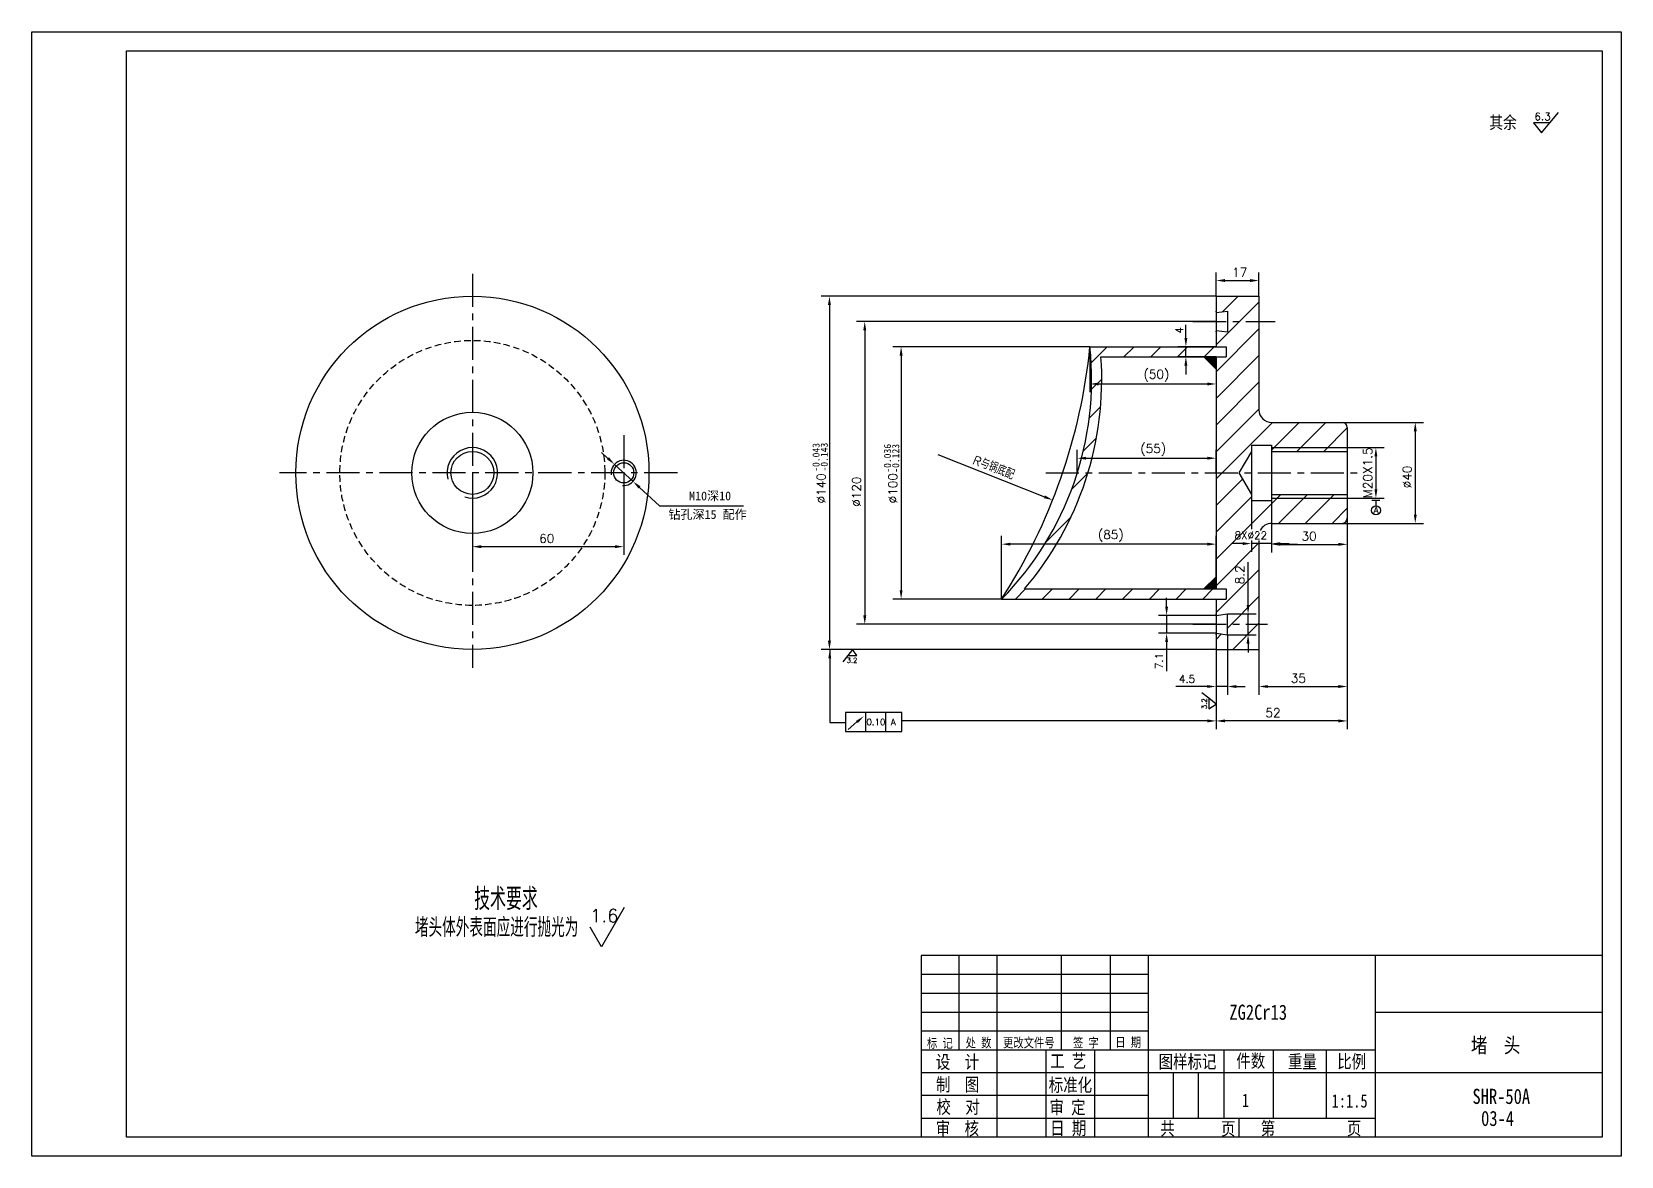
# Model space of a CAD drawing. Extents: x 18 to 648, y 38 to 484.
import ezdxf

# ---------------------------------------------------------------- set-up
doc = ezdxf.new("R2010")
doc.units = 0
doc.header["$LTSCALE"] = 10.5
doc.header["$MEASUREMENT"] = 0
doc.linetypes.add('CENTER', pattern=[2, 1.25, -0.25, 0.25, -0.25])
doc.linetypes.add('HIDDEN', pattern=[0.375, 0.25, -0.125])
doc.layers.get('0').update_dxf_attribs({"color": 2, "linetype": 'CONTINUOUS'})
doc.layers.get('DEFPOINTS').update_dxf_attribs({"linetype": 'CONTINUOUS'})
doc.layers.add('PART', color=3, linetype='CONTINUOUS')
doc.layers.add('SMPEN_THICK', color=7, linetype='CONTINUOUS')
doc.styles.add('HZDX', font='', dxfattribs={"width": 0.8, "height": 7.5})
doc.styles.get("Standard").update_dxf_attribs({"font": 'txt.shx', "height": 3.5, "bigfont": 'gbcbig.shx'})
doc.styles.get('HZDX').set_extended_font_data('SimSun')
doc.dimstyles.get("Standard").update_dxf_attribs({"dimtxt": 0.18, "dimasz": 0.18, "dimexe": 0.18, "dimexo": 0.0625, "dimgap": 0.09, "dimtad": 0, "dimtih": 1, "dimtoh": 1, "dimdec": 4, "dimzin": 0, "dimdsep": 46, "dimtxsty": 'Standard', "dimcen": 0.09, "dimadec": 0, "dimazin": 0, "dimtfac": 1, "dimtdec": 4, "dimtofl": 0, "dimtmove": 0, "dimatfit": 3, "dimfxl": 1, "dimtolj": 1, "dimtzin": 0, "dimarcsym": 0})

# ---------------------------------------------------------------- blocks, each defined once
blk = doc.blocks.new('*D4')
at = {"color": 2, "linetype": 'ByBlock', "transparency": 16777216}
for p, q in [((491.46, 244.98), (491.46, 221.09)), ((486.96, 238.98), (486.96, 221.09)), ((483.46, 224.34), (470.96, 224.34)), ((491.46, 224.34), (486.96, 224.34)), ((494.96, 224.34), (498.46, 224.34))]:
    blk.add_line(p, q, dxfattribs=at)
for points in [[(483.46, 224.92), (483.46, 223.76), (486.96, 224.34)], [(494.96, 224.92), (494.96, 223.76), (491.46, 224.34)]]:
    blk.add_solid(points, dxfattribs=at)
at = {"layer": 'DEFPOINTS', "color": 0, "linetype": 'ByBlock', "transparency": 16777216}
for p in [(491.46, 244.98), (486.96, 238.98), (491.46, 224.34)]:
    blk.add_point(p, dxfattribs=at)
at = {"color": 2, "linetype": 'ByBlock', "transparency": 16777216, "insert": (475.46, 227.34), "char_height": 3, "attachment_point": 5}
blk.add_mtext('\\A1;4.5', dxfattribs=at)
blk = doc.blocks.new('*D5')
at = {"color": 2, "linetype": 'ByBlock', "transparency": 16777216}
for p, q in [((538.96, 290.98), (538.96, 221.09)), ((503.96, 256.48), (503.96, 221.09)), ((507.46, 224.34), (535.46, 224.34))]:
    blk.add_line(p, q, dxfattribs=at)
for points in [[(507.46, 224.92), (507.46, 223.76), (503.96, 224.34)], [(535.46, 224.92), (535.46, 223.76), (538.96, 224.34)]]:
    blk.add_solid(points, dxfattribs=at)
at = {"layer": 'DEFPOINTS', "color": 0, "linetype": 'ByBlock', "transparency": 16777216}
for p in [(538.96, 290.98), (503.96, 256.48), (538.96, 224.34)]:
    blk.add_point(p, dxfattribs=at)
at = {"color": 2, "linetype": 'ByBlock', "transparency": 16777216, "insert": (519.59, 227.59), "char_height": 3.5, "attachment_point": 5}
blk.add_mtext('\\A1;35', dxfattribs=at)
blk = doc.blocks.new('*D6')
at = {"color": 2, "linetype": 'ByBlock', "transparency": 16777216}
for p, q in [((538.96, 290.98), (538.96, 207.45)), ((486.96, 238.98), (486.96, 207.45)), ((535.46, 210.7), (490.46, 210.7))]:
    blk.add_line(p, q, dxfattribs=at)
for points in [[(490.46, 211.29), (490.46, 210.12), (486.96, 210.7)], [(535.46, 211.29), (535.46, 210.12), (538.96, 210.7)]]:
    blk.add_solid(points, dxfattribs=at)
at = {"layer": 'DEFPOINTS', "color": 0, "linetype": 'ByBlock', "transparency": 16777216}
for p in [(538.96, 290.98), (486.96, 238.98), (486.96, 210.7)]:
    blk.add_point(p, dxfattribs=at)
at = {"color": 2, "linetype": 'ByBlock', "transparency": 16777216, "insert": (509.53, 213.95), "char_height": 3.5, "attachment_point": 5}
blk.add_mtext('\\A1;52', dxfattribs=at)
blk = doc.blocks.new('*D7')
at = {"color": 2, "linetype": 'ByBlock', "transparency": 16777216}
for p, q in [((508.96, 297.98), (508.96, 277.42)), ((538.96, 298.98), (538.96, 277.42)), ((512.46, 280.67), (535.46, 280.67))]:
    blk.add_line(p, q, dxfattribs=at)
for points in [[(512.46, 281.26), (512.46, 280.09), (508.96, 280.67)], [(535.46, 281.26), (535.46, 280.09), (538.96, 280.67)]]:
    blk.add_solid(points, dxfattribs=at)
at = {"layer": 'DEFPOINTS', "color": 0, "linetype": 'ByBlock', "transparency": 16777216}
for p in [(508.96, 297.98), (538.96, 298.98), (538.96, 280.67)]:
    blk.add_point(p, dxfattribs=at)
at = {"color": 2, "linetype": 'ByBlock', "transparency": 16777216, "insert": (523.85, 283.92), "char_height": 3.5, "attachment_point": 5}
blk.add_mtext('\\A1;30', dxfattribs=at)
blk = doc.blocks.new('*D8')
at = {"color": 2, "linetype": 'ByBlock', "transparency": 16777216}
for p, q in [((541.96, 328.98), (574.17, 328.98)), ((570.92, 325.48), (570.92, 292.48)), ((541.96, 288.98), (574.17, 288.98))]:
    blk.add_line(p, q, dxfattribs=at)
for points in [[(570.33, 325.48), (571.5, 325.48), (570.92, 328.98)], [(570.33, 292.48), (571.5, 292.48), (570.92, 288.98)]]:
    blk.add_solid(points, dxfattribs=at)
at = {"layer": 'DEFPOINTS', "color": 0, "linetype": 'ByBlock', "transparency": 16777216}
for p in [(541.96, 328.98), (541.96, 288.98), (570.92, 288.98)]:
    blk.add_point(p, dxfattribs=at)
at = {"color": 2, "linetype": 'ByBlock', "transparency": 16777216, "insert": (567.67, 307.36), "char_height": 3.5, "attachment_point": 5, "rotation": 90}
blk.add_mtext('\\A1;∅40', dxfattribs=at)
blk = doc.blocks.new('*D9')
at = {"color": 2, "linetype": 'ByBlock', "transparency": 16777216}
for p, q in [((556.96, 318.98), (571.56, 318.98)), ((568.31, 315.48), (568.31, 302.48)), ((556.96, 298.98), (571.56, 298.98))]:
    blk.add_line(p, q, dxfattribs=at)
for points in [[(567.72, 315.48), (568.89, 315.48), (568.31, 318.98)], [(567.72, 302.48), (568.89, 302.48), (568.31, 298.98)]]:
    blk.add_solid(points, dxfattribs=at)
at = {"layer": 'DEFPOINTS', "color": 0, "linetype": 'ByBlock', "transparency": 16777216}
for p in [(556.96, 318.98), (556.96, 298.98), (568.31, 298.98)]:
    blk.add_point(p, dxfattribs=at)
at = {"color": 2, "linetype": 'ByBlock', "transparency": 16777216, "insert": (565.06, 308.98), "char_height": 3.5, "attachment_point": 5, "rotation": 90}
blk.add_mtext('\\A1;M20X1.5', dxfattribs=at)
blk = doc.blocks.new('*D10')
at = {"layer": 'DEFPOINTS', "color": 0, "transparency": 16777216}
for p in [(486.96, 378.98), (333.71, 238.98), (486.96, 238.98)]:
    blk.add_point(p, dxfattribs=at)
at = {"layer": 'SMPEN_THICK', "color": 2, "lineweight": -2, "transparency": 16777216}
for p, q in [((486.96, 378.98), (330.46, 378.98)), ((333.71, 375.48), (333.71, 242.48)), ((486.96, 238.98), (330.46, 238.98))]:
    blk.add_line(p, q, dxfattribs=at)
at = {"layer": 'SMPEN_THICK', "color": 2, "transparency": 16777216}
for points in [[(333.12, 375.48), (334.29, 375.48), (333.71, 378.98)], [(333.12, 242.48), (334.29, 242.48), (333.71, 238.98)]]:
    blk.add_solid(points, dxfattribs=at)
at = {"layer": 'SMPEN_THICK', "color": 2, "transparency": 16777216, "insert": (330.46, 302.83), "char_height": 3.5, "attachment_point": 5, "rotation": 90}
blk.add_mtext('\\A1;%%c140', dxfattribs=at)
blk = doc.blocks.new('*D11')
at = {"color": 2, "linetype": 'ByBlock', "transparency": 16777216}
for p, q in [((431.96, 308.98), (431.96, 318.05)), ((486.96, 308.98), (486.96, 318.05)), ((435.46, 314.8), (483.46, 314.8))]:
    blk.add_line(p, q, dxfattribs=at)
for points in [[(435.46, 315.38), (435.46, 314.21), (431.96, 314.8)], [(483.46, 315.38), (483.46, 314.21), (486.96, 314.8)]]:
    blk.add_solid(points, dxfattribs=at)
at = {"layer": 'DEFPOINTS', "color": 0, "linetype": 'ByBlock', "transparency": 16777216}
for p in [(431.96, 308.98), (486.96, 314.8), (486.96, 308.98)]:
    blk.add_point(p, dxfattribs=at)
at = {"color": 2, "linetype": 'ByBlock', "transparency": 16777216, "insert": (462.05, 318.05), "char_height": 3.5, "attachment_point": 5}
blk.add_mtext('\\A1;(55)', dxfattribs=at)
blk = doc.blocks.new('*D12')
at = {"layer": 'DEFPOINTS', "color": 0, "transparency": 16777216}
for p in [(192.18, 308.98), (252.18, 308.98), (252.18, 279.75)]:
    blk.add_point(p, dxfattribs=at)
at = {"layer": 'SMPEN_THICK', "color": 2, "lineweight": -2, "transparency": 16777216}
for p, q in [((192.18, 308.98), (192.18, 276.5)), ((252.18, 308.98), (252.18, 276.5)), ((195.68, 279.75), (248.68, 279.75))]:
    blk.add_line(p, q, dxfattribs=at)
at = {"layer": 'SMPEN_THICK', "color": 2, "transparency": 16777216}
for points in [[(195.68, 280.34), (195.68, 279.17), (192.18, 279.75)], [(248.68, 280.34), (248.68, 279.17), (252.18, 279.75)]]:
    blk.add_solid(points, dxfattribs=at)
at = {"layer": 'SMPEN_THICK', "color": 2, "transparency": 16777216, "insert": (221.65, 283), "char_height": 3.5, "attachment_point": 5}
blk.add_mtext('\\A1;60', dxfattribs=at)
blk = doc.blocks.new('*D13')
at = {"layer": 'DEFPOINTS', "color": 0, "transparency": 16777216}
for p in [(486.96, 368.98), (347.71, 248.98), (486.96, 248.98)]:
    blk.add_point(p, dxfattribs=at)
at = {"layer": 'SMPEN_THICK', "color": 2, "lineweight": -2, "transparency": 16777216}
for p, q in [((486.96, 368.98), (344.46, 368.98)), ((347.71, 365.48), (347.71, 252.48)), ((486.96, 248.98), (344.46, 248.98))]:
    blk.add_line(p, q, dxfattribs=at)
at = {"layer": 'SMPEN_THICK', "color": 2, "transparency": 16777216}
for points in [[(347.13, 365.48), (348.29, 365.48), (347.71, 368.98)], [(347.13, 252.48), (348.29, 252.48), (347.71, 248.98)]]:
    blk.add_solid(points, dxfattribs=at)
at = {"layer": 'SMPEN_THICK', "color": 2, "transparency": 16777216, "insert": (344.46, 301.52), "char_height": 3.5, "attachment_point": 5, "rotation": 90}
blk.add_mtext('\\A1;%%c120', dxfattribs=at)
blk = doc.blocks.new('*D14')
at = {"color": 2, "linetype": 'ByBlock', "transparency": 16777216}
for p, q in [((467.35, 256.03), (467.35, 259.53)), ((486.96, 252.53), (464.1, 252.53)), ((467.35, 252.53), (467.35, 245.43)), ((486.96, 245.43), (464.1, 245.43)), ((467.35, 241.93), (467.35, 230.43))]:
    blk.add_line(p, q, dxfattribs=at)
for points in [[(466.77, 256.03), (467.94, 256.03), (467.35, 252.53)], [(466.77, 241.93), (467.94, 241.93), (467.35, 245.43)]]:
    blk.add_solid(points, dxfattribs=at)
at = {"layer": 'DEFPOINTS', "color": 0, "linetype": 'ByBlock', "transparency": 16777216}
for p in [(486.96, 252.53), (467.35, 245.43), (486.96, 245.43)]:
    blk.add_point(p, dxfattribs=at)
at = {"color": 2, "linetype": 'ByBlock', "transparency": 16777216, "insert": (464.35, 234.43), "char_height": 3, "attachment_point": 5, "rotation": 90}
blk.add_mtext('\\A1;7.1', dxfattribs=at)
blk = doc.blocks.new('*D15')
at = {"color": 2, "linetype": 'ByBlock', "transparency": 16777216}
for p, q in [((499.64, 256.58), (499.64, 273.58)), ((491.46, 253.08), (502.89, 253.08)), ((499.64, 244.88), (499.64, 253.08)), ((491.46, 244.88), (502.89, 244.88)), ((499.64, 241.38), (499.64, 237.88))]:
    blk.add_line(p, q, dxfattribs=at)
for points in [[(499.06, 256.58), (500.22, 256.58), (499.64, 253.08)], [(499.06, 241.38), (500.22, 241.38), (499.64, 244.88)]]:
    blk.add_solid(points, dxfattribs=at)
at = {"layer": 'DEFPOINTS', "color": 0, "linetype": 'ByBlock', "transparency": 16777216}
for p in [(491.46, 253.08), (491.46, 244.88), (499.64, 244.88)]:
    blk.add_point(p, dxfattribs=at)
at = {"color": 2, "linetype": 'ByBlock', "transparency": 16777216, "insert": (496.39, 268.58), "char_height": 3.5, "attachment_point": 5, "rotation": 90}
blk.add_mtext('\\A1;8.2', dxfattribs=at)
blk = doc.blocks.new('*D16')
at = {"layer": 'DEFPOINTS', "color": 0, "transparency": 16777216}
for p in [(436.96, 358.98), (362.11, 258.98), (402.17, 258.98)]:
    blk.add_point(p, dxfattribs=at)
at = {"layer": 'SMPEN_THICK', "color": 2, "lineweight": -2, "transparency": 16777216}
for p, q in [((436.96, 358.98), (358.86, 358.98)), ((362.11, 355.48), (362.11, 262.48)), ((402.17, 258.98), (358.86, 258.98))]:
    blk.add_line(p, q, dxfattribs=at)
at = {"layer": 'SMPEN_THICK', "color": 2, "transparency": 16777216}
for points in [[(361.53, 355.48), (362.69, 355.48), (362.11, 358.98)], [(361.53, 262.48), (362.69, 262.48), (362.11, 258.98)]]:
    blk.add_solid(points, dxfattribs=at)
at = {"layer": 'SMPEN_THICK', "color": 2, "transparency": 16777216, "insert": (358.86, 302.89), "char_height": 3.5, "attachment_point": 5, "rotation": 90}
blk.add_mtext('\\A1;%%c100', dxfattribs=at)
blk = doc.blocks.new('*D17')
at = {"color": 2, "linetype": 'ByBlock', "transparency": 16777216}
for p, q in [((486.96, 378.98), (486.96, 388.44)), ((490.46, 385.19), (500.46, 385.19)), ((503.96, 378.98), (503.96, 388.44))]:
    blk.add_line(p, q, dxfattribs=at)
for points in [[(490.46, 385.77), (490.46, 384.61), (486.96, 385.19)], [(500.46, 385.77), (500.46, 384.61), (503.96, 385.19)]]:
    blk.add_solid(points, dxfattribs=at)
at = {"layer": 'DEFPOINTS', "color": 0, "linetype": 'ByBlock', "transparency": 16777216}
for p in [(503.96, 385.19), (486.96, 378.98), (503.96, 378.98)]:
    blk.add_point(p, dxfattribs=at)
at = {"color": 2, "linetype": 'ByBlock', "transparency": 16777216, "insert": (496.33, 388.44), "char_height": 3.5, "attachment_point": 5}
blk.add_mtext('\\A1;17', dxfattribs=at)

msp = doc.modelspace()

# ---------------------------------------------------------------- hatches: boundary and pattern name
at = {"layer": 'SMPEN_THICK'}
h = msp.add_hatch(dxfattribs=at)
h.set_pattern_fill('ANSI31', color=256, scale=60, style=0)
h.paths.add_polyline_path([(486.96478, 378.97921), (486.96478, 372.52921), (491.46478, 373.07921), (491.46478, 368.97921), (503.96478, 368.97921), (503.96478, 378.97921)])
h.paths.add_polyline_path([(490.96478, 354.97921), (486.96478, 354.97921), (486.96478, 308.97921), (496.00002, 308.97921), (500.96478, 317.47921), (500.96478, 319.97921), (508.96478, 319.97921), (508.96478, 318.97921), (521.66705, 318.97921), (519.13677, 328.97921), (508.96478, 328.97921, -0.414213562), (503.96478, 333.97921), (503.96478, 368.97921), (491.46478, 368.97921), (491.46478, 364.87921), (486.96478, 365.42921), (486.96478, 358.97921), (490.96478, 358.97921)])
h.paths.add_polyline_path([(521.66705, 318.97921), (538.96478, 318.97921), (538.96478, 326.97921, 0.414213562), (536.96478, 328.97921), (519.13677, 328.97921)])
h.paths.add_polyline_path([(536.96478, 288.97921, 0.414213562), (538.96478, 290.97921), (538.96478, 298.97921), (508.96478, 298.97921), (508.96478, 297.97921), (508.96478, 288.97921)])
h.paths.add_polyline_path([(508.96478, 297.97921), (500.96478, 297.97921), (500.96478, 300.47921), (496.00002, 308.97921), (486.96478, 308.97921), (486.96478, 262.97921), (490.96478, 262.97921), (490.96478, 258.97921), (486.96478, 258.97921), (486.96478, 252.52921), (491.46478, 253.07921), (491.46478, 248.97921), (503.96478, 248.97921), (503.96478, 256.47921), (503.96478, 283.97921, -0.414213562), (508.96478, 288.97921)])
h.paths.add_polyline_path([(503.96478, 238.97921), (503.96478, 248.97921), (491.46478, 248.97921), (491.46478, 244.87921), (486.96478, 245.42921), (486.96478, 238.97921)])
h.paths.add_polyline_path([(411.04769, 262.97921, 0.042659622), (423.73504, 280.74542), (419.05908, 280.74542, -0.055896032), (401.96478, 258.97921), (490.96478, 258.97921), (490.96478, 262.97921)])
h.paths.add_polyline_path([(436.14984, 308.97921), (431.96478, 308.97921, -0.062747312), (419.05908, 280.74542), (423.73504, 280.74542, 0.060378239)])
h.paths.add_polyline_path([(441.3273, 354.97921), (474.98949, 354.97921), (474.98949, 358.97921), (471.73949, 358.97921), (436.96478, 358.97921, -0.102226219), (431.96478, 308.97921), (436.14984, 308.97921, 0.091038104)])
h.paths.add_polyline_path([(486.96478, 354.97921), (490.96478, 354.97921), (490.96478, 358.97921), (474.98949, 358.97921), (474.98949, 354.97921)])
h.paths.add_polyline_path([(508.96478, 300.47921), (508.96478, 298.97921), (538.96478, 298.97921), (538.96478, 300.47921)])
h.paths.add_polyline_path([(521.66705, 318.97921), (522.04659, 317.47921), (538.96478, 317.47921), (538.96478, 318.97921)])
h.paths.add_polyline_path([(508.96478, 318.97921), (508.96478, 317.47921), (522.04659, 317.47921), (521.66705, 318.97921)])
h.paths.add_polyline_path([(493.76528, 264.20421), (493.76528, 272.95421), (499.01528, 272.95421), (499.01528, 264.20421)], flags=24)
h.paths.add_polyline_path([(492.97981, 286.45972), (508.47981, 286.45972), (508.47981, 281.95972), (492.97981, 281.95972)], flags=24)
h = msp.add_hatch(dxfattribs=at)
h.set_pattern_fill('ANSI31', color=256, style=0)
h.paths.add_polyline_path([(486.96478, 354.97921), (482.09102, 354.97921), (486.96478, 350.10825)])
h = msp.add_hatch(dxfattribs=at)
h.set_pattern_fill('ANSI31', color=256, style=0)
h.set_pattern_definition([(315, (0, 617.95842), (-0.088388348, -0.088388348), [])])
h.paths.add_polyline_path([(486.96478, 262.97921), (482.09102, 262.97921), (486.96478, 267.85017)])

# ---------------------------------------------------------------- linework, layer by layer
at = {"color": 2, "linetype": 'ByBlock'}
for p, q in [((474.98949, 362.47921), (474.98949, 367.66239)), ((436.96478, 358.97921), (436.96478, 340.96188)), ((486.96478, 358.97921), (471.73949, 358.97921)), ((486.96478, 354.97921), (471.73949, 354.97921)), ((474.98949, 354.97921), (474.98949, 358.97921)), ((486.96478, 354.97921), (486.96478, 340.96188)), ((474.98949, 351.47921), (474.98949, 347.97921)), ((440.46478, 344.21188), (483.46478, 344.21188)), ((500.96478, 297.97921), (500.96478, 286.66893)), ((508.96478, 297.97921), (508.96478, 277.42219)), ((508.96478, 297.97921), (508.96478, 277.70972)), ((401.96478, 258.97921), (401.96478, 283.99542)), ((486.96478, 262.97921), (486.96478, 283.99542)), ((483.46478, 280.74542), (405.46478, 280.74542)), ((497.46478, 280.95972), (493.49767, 280.95972)), ((500.96478, 282.15284), (500.96478, 277.70972)), ((508.96478, 280.95972), (500.96478, 280.95972)), ((512.46478, 280.95972), (515.96478, 280.95972)), ((512.46478, 280.67219), (519.21478, 280.67219)), ((503.96478, 256.47921), (503.96478, 221.0895)), ((507.46478, 224.3395), (511.67619, 224.3395))]:
    msp.add_line(p, q, dxfattribs=at)
for points in [[(474.40616, 362.47921), (475.57283, 362.47921), (474.98949, 358.97921)], [(474.40616, 351.47921), (475.57283, 351.47921), (474.98949, 354.97921)], [(440.46478, 344.79521), (440.46478, 343.62854), (436.96478, 344.21188)], [(483.46478, 344.79521), (483.46478, 343.62854), (486.96478, 344.21188)], [(405.46478, 281.32875), (405.46478, 280.16209), (401.96478, 280.74542)], [(483.46478, 281.32875), (483.46478, 280.16209), (486.96478, 280.74542)], [(497.46478, 281.54305), (497.46478, 280.37638), (500.96478, 280.95972)], [(512.46478, 281.54305), (512.46478, 280.37638), (508.96478, 280.95972)], [(512.46478, 281.25553), (512.46478, 280.08886), (508.96478, 280.67219)], [(507.46478, 224.92283), (507.46478, 223.75617), (503.96478, 224.3395)]]:
    msp.add_solid(points, dxfattribs=at)
at = {"layer": 'DEFPOINTS', "color": 0, "linetype": 'ByBlock'}
for p in [(436.96478, 358.97921), (474.98949, 354.97921), (486.96478, 344.21188), (255.08673, 306.2314), (500.96478, 297.97921), (508.96478, 297.97921), (401.96478, 280.74542), (500.96478, 280.95972), (508.96478, 280.67219), (401.96478, 258.97921), (486.96478, 262.97921), (486.96478, 258.97921), (503.96478, 256.47921), (486.96478, 238.97921), (503.96478, 224.3395)]:
    msp.add_point(p, dxfattribs=at)
at = {"layer": 'PART', "linetype": 'Continuous'}
for p, q in [((17.5413, 483.74327), (647.5413, 483.74327)), ((647.5413, 483.74327), (647.5413, 38.24327)), ((385.0413, 117.74327), (385.0413, 80.24327)), ((400.0413, 117.74327), (400.0413, 45.74327)), ((425.5413, 117.74327), (425.5413, 80.24327)), ((445.0413, 117.74327), (445.0413, 80.24327)), ((460.0413, 117.74327), (460.0413, 45.74327)), ((550.0413, 117.74327), (550.0413, 45.74327)), ((640.0413, 95.24327), (550.0413, 95.24327)), ((419.5413, 80.24327), (419.5413, 45.74327)), ((438.78088, 80.24327), (438.78088, 45.74327)), ((490.0413, 80.24327), (490.0413, 53.24327)), ((509.5413, 80.24327), (509.5413, 53.24327)), ((530.5413, 80.24327), (530.5413, 53.24327)), ((469.9413, 71.24327), (469.9413, 53.24327)), ((479.8413, 71.24327), (479.8413, 53.24327)), ((640.0413, 71.24327), (550.0413, 71.24327)), ((496.0413, 53.24327), (496.0413, 45.74327)), ((647.5413, 38.24327), (17.5413, 38.24327))]:
    msp.add_line(p, q, dxfattribs=at)
at = {"layer": 'PART', "color": 4, "linetype": 'Continuous'}
for p, q in [((55.0413, 476.24327), (640.0413, 476.24327)), ((55.0413, 45.74327), (55.0413, 476.24327)), ((640.0413, 476.24327), (640.0413, 45.74327)), ((486.96478, 378.97921), (486.96478, 358.97921)), ((486.96478, 378.97921), (503.96478, 378.97921)), ((503.96478, 378.97921), (503.96478, 333.97921)), ((486.96478, 372.52921), (491.46478, 373.07921)), ((491.46478, 373.07921), (491.46478, 364.87921)), ((486.96478, 365.42921), (491.46478, 364.87921)), ((436.96478, 358.97921), (490.96478, 358.97921)), ((441.3273, 354.97921), (490.96478, 354.97921)), ((486.96478, 354.97921), (486.96478, 308.97921)), ((490.96478, 358.97921), (490.96478, 354.97921)), ((508.96478, 328.97921), (536.96478, 328.97921)), ((538.96478, 326.97921), (538.96478, 290.97921)), ((500.96478, 317.47921), (496.00002, 308.97921)), ((500.96478, 319.97921), (508.96478, 319.97921)), ((500.96478, 319.97921), (500.96478, 297.97921)), ((508.96478, 319.97921), (508.96478, 297.97921)), ((508.96478, 317.47921), (538.96478, 317.47921)), ((486.96478, 308.97921), (486.96478, 262.97921)), ((496.00002, 308.97921), (500.96478, 300.47921)), ((500.96478, 297.97921), (508.96478, 297.97921)), ((508.96478, 300.47921), (538.96478, 300.47921)), ((508.96478, 288.97921), (536.96478, 288.97921)), ((503.96478, 282.16619), (503.96478, 238.97921)), ((401.96478, 258.97921), (490.96478, 258.97921)), ((411.04769, 262.97921), (490.96478, 262.97921)), ((486.96478, 258.97921), (486.96478, 238.97921)), ((490.96478, 262.97921), (490.96478, 258.97921)), ((486.96478, 252.52921), (491.46478, 253.07921)), ((491.46478, 244.87921), (491.46478, 253.07921)), ((486.96478, 245.42921), (491.46478, 244.87921)), ((486.96478, 238.97921), (503.96478, 238.97921)), ((370.0413, 117.74327), (370.0413, 45.74327)), ((640.0413, 117.74327), (370.0413, 117.74327)), ((640.0413, 45.74327), (55.0413, 45.74327))]:
    msp.add_line(p, q, dxfattribs=at)
for centre, radius in [((192.17991, 308.97921), 70), ((192.17991, 308.97921), 24), ((192.17991, 308.97921), 8.5), ((252.17991, 308.97921), 4)]:
    msp.add_circle(centre, radius, dxfattribs=at)
for centre, radius, start, end in [((313.46478, 346.07921), 124.1719, 315.45679039, 5.96311718), ((212.58713, 381.38639), 225.4937, 327.12276712, 354.29714044), ((313.46478, 346.07921), 128.1719, 319.58283228, 3.98170836), ((508.96478, 333.97921), 5, 180, 270), ((536.96478, 326.97921), 2, 0, 90), ((536.96478, 290.97921), 2, 270, 0), ((508.96478, 283.97921), 5, 90, 154.35270357)]:
    msp.add_arc(centre, radius, start, end, dxfattribs=at)
for p in [(486.96478, 372.97921), (486.96478, 364.97921), (486.96478, 252.97921), (486.96478, 252.97921), (486.96478, 244.97921), (486.96478, 244.97921)]:
    msp.add_point(p, dxfattribs=at)
at = {"layer": 'SMPEN_THICK', "color": 3}
msp.add_line((17.5413, 38.24327), (17.5413, 483.74327), dxfattribs=at)
at = {"layer": 'SMPEN_THICK'}
for p, q in [((619.29399, 447.68504), (622.70005, 451.77902)), ((482.09102, 354.97921), (486.96478, 350.10825)), ((508.96478, 318.97921), (538.96478, 318.97921)), ((508.96478, 298.97921), (538.96478, 298.97921)), ((548.65929, 298.19682), (551.85885, 298.19682)), ((550.32986, 298.19682), (550.32986, 295.959)), ((266.33606, 295.92712), (299.68491, 295.92712)), ((482.09102, 262.97921), (486.96478, 267.85017)), ((341.01527, 236.58969), (339.02319, 234.16678)), ((484.0918, 219.69088), (481.30296, 221.82916)), ((362.42047, 214.03968), (340.12779, 214.03968)), ((340.12779, 214.03968), (340.12779, 206.52409)), ((348.01173, 214.03968), (348.01173, 206.52409)), ((355.89567, 214.03968), (355.89567, 206.52409)), ((362.42047, 206.52409), (362.42047, 214.03968)), ((340.12779, 206.52409), (362.42047, 206.52409)), ((252.3576, 136.78521), (243.3576, 121.19675)), ((243.3576, 121.19675), (238.8576, 128.99098)), ((460.0413, 110.24327), (370.0413, 110.24327)), ((460.0413, 102.74327), (370.0413, 102.74327)), ((460.0413, 95.24327), (370.0413, 95.24327)), ((460.0413, 87.74327), (370.0413, 87.74327)), ((550.0413, 80.24327), (370.0413, 80.24327)), ((550.0413, 71.24327), (370.0413, 71.24327)), ((460.0413, 62.24327), (370.0413, 62.24327)), ((550.0413, 53.24327), (370.0413, 53.24327))]:
    msp.add_line(p, q, dxfattribs=at)
at = {"layer": 'SMPEN_THICK', "linetype": 'CENTER'}
for p, q in [((192.17991, 387.85069), (192.17991, 231.79992)), ((477.81005, 368.97921), (510.39115, 368.97921)), ((252.17991, 323.94572), (252.17991, 289.17153)), ((273.43389, 308.97921), (115.76258, 308.97921)), ((419.45486, 308.97921), (543.07876, 308.97921)), ((477.81005, 248.97921), (507.39115, 248.97921))]:
    msp.add_line(p, q, dxfattribs=at)
at = {"layer": 'SMPEN_THICK', "color": 2}
for p, q in [((245.93076, 314.74099), (243.35758, 317.11348)), ((376.65099, 316.28284), (418.92872, 299.50627)), ((248.50394, 312.36849), (255.85589, 305.58993)), ((258.42907, 303.21744), (266.33606, 295.92712)), ((344.61572, 210.2869), (341.13596, 207.34885))]:
    msp.add_line(p, q, dxfattribs=at)
at = {"layer": 'SMPEN_THICK'}
for points in [[(619.29399, 447.68504), (612.79777, 447.70185), (615.90268, 443.71249)], [(341.01527, 236.58969), (344.56901, 236.59128), (342.86671, 239.01134)], [(484.0918, 219.69088), (484.10786, 215.51004), (486.93166, 217.39158)]]:
    msp.add_lwpolyline(points, close=True, dxfattribs=at)
at = {"layer": 'SMPEN_THICK', "color": 2}
msp.add_lwpolyline([(483.46478, 210.7032), (362.42047, 210.7032)], dxfattribs=at)
at = {"layer": 'SMPEN_THICK', "color": 6, "linetype": 'HIDDEN'}
msp.add_circle((192.17991, 308.97921), 52.5, dxfattribs=at)
at = {"layer": 'SMPEN_THICK'}
msp.add_circle((550.32986, 294.13858), 1.82042, dxfattribs=at)
for centre, radius, start, end in [((192.17991, 308.97921), 10, 252.35238508, 194.11573888), ((252.17991, 308.97921), 5, 263.74027054, 188.7531721)]:
    msp.add_arc(centre, radius, start, end, dxfattribs=at)
at = {"layer": 'SMPEN_THICK', "color": 2}
for points in [[(246.32618, 315.16985), (245.53534, 314.31212), (248.50394, 312.36849)], [(258.82449, 303.6463), (258.03365, 302.78857), (255.85589, 305.58993)], [(419.14387, 300.04847), (418.71356, 298.96406), (422.18194, 298.21533)], [(344.2394, 210.73261), (347.28998, 212.54485), (344.99205, 209.84119)], [(483.46478, 211.28653), (486.96478, 210.7032), (483.46478, 210.11986)]]:
    msp.add_solid(points, dxfattribs=at)

# ---------------------------------------------------------------- texts
at = {"color": 2, "linetype": 'ByBlock', "attachment_point": 5}
for s, insert, char_height in [('6.3', (616.35476, 450.1577), 3), ('\\A1;(50)', (463.31205, 347.46188), 3.5), ('{\\f宋体|b0|i0|c134|p2;M10深10}', (286.40476, 299.6609), 3.5), ('{\\f宋体|b0|i0|c134|p2;钻孔深15 配作}', (285.38695, 292.30248), 3.5), ('A', (550.3474, 294.26094), 2.51957), ('\\A1;(85)', (445.2315, 283.99542), 3.5), ('\\A1;8X∅22', (500.72981, 284.20972), 3), ('3.2', (342.62943, 234.71406), 2), ('0.10', (352.12135, 210.27956), 2.5), ('A', (358.97709, 210.27956), 2.5)]:
    msp.add_mtext(s, dxfattribs=dict(at, insert=insert, char_height=char_height))
at = {"color": 2, "linetype": 'ByBlock', "attachment_point": 5, "rotation": 90}
for s, insert, char_height in [('\\A1;4', (472.34873, 365.44579), 3), ('3.2', (482.27611, 217.50601), 2)]:
    msp.add_mtext(s, dxfattribs=dict(at, insert=insert, char_height=char_height))
at = {"layer": 'SMPEN_THICK', "color": 2, "style": 'HZDX'}
for s, p in [('-0.043', (329.77698, 309.40257)), ('-0.143', (333.03159, 309.52574)), ('-0.036', (358.08577, 309.03898)), ('-0.123', (361.35715, 309.03898))]:
    msp.add_text(s, height=2.8, rotation=90, dxfattribs=at).set_placement(p)
at = {"layer": 'SMPEN_THICK', "style": 'HZDX', "width": 0.8}
for s, height, p in [('标 记', 3.75, (372.35599, 81.15997)), ('处 数', 3.75, (387.68787, 81.35863)), ('更改文件号', 3.75, (402.50997, 81.36281)), ('签 字', 3.75, (430.23177, 81.3306)), ('日 期', 3.75, (446.99831, 81.53427)), ('设  计', 5.25, (375.87027, 72.9603)), ('工 艺', 5.25, (421.18518, 73.33298)), ('图样标记', 5.25, (464.17841, 73.07435)), ('件数', 5.25, (494.99244, 73.38301)), ('重量', 5.25, (515.46047, 73.10859)), ('比例', 5.25, (534.96784, 73.14282)), ('制  图', 5.25, (375.95175, 64.03844)), ('标准化', 5.25, (420.63608, 63.83249)), ('校  对', 5.25, (376.11913, 55.15528)), ('审 定', 5.25, (420.94489, 54.97509)), ('1', 5.25, (497.22612, 57.75652)), ('1:1.5', 5.25, (532.73912, 57.51634)), ('审  核', 5.25, (375.84458, 46.61501)), ('日 期', 5.25, (421.19676, 46.73246)), ('共', 5.25, (464.83027, 46.59604)), ('页', 5.25, (488.91911, 46.47595)), ('第', 5.25, (504.6344, 46.66452)), ('页', 5.25, (538.82948, 46.66452))]:
    msp.add_text(s, height=height, dxfattribs=at).set_placement(p)
at = {"layer": 'SMPEN_THICK', "attachment_point": 5, "style": 'HZDX'}
for s, insert, char_height in [('其余', (600.708, 447.55098), 5), ('ZG2Cr13', (503.66223, 95.24863), 6), ('堵  头', (597.76478, 81.89723), 6), ('SHR-50A', (600.00763, 61.89956), 6), ('03-4', (598.53494, 53.1781), 6)]:
    msp.add_mtext(s, dxfattribs=dict(at, insert=insert, char_height=char_height))
at = {"layer": 'SMPEN_THICK', "color": 2, "insert": (398.74954, 311.01026), "char_height": 3.5, "attachment_point": 5, "rotation": 338}
msp.add_mtext('R与锅底配', dxfattribs=at)
at = {"layer": 'SMPEN_THICK', "attachment_point": 1}
for s, insert, char_height, width in [('技术要求', (192.8948, 144.51377), 8.75, 105.2971), ('堵头体外表面应进行抛光为', (169.39161, 132.62405), 7.5, 108.8664), ('1.6', (238.82669, 136.17059), 5.25, 9.5331)]:
    msp.add_mtext(s, dxfattribs=dict(at, insert=insert, char_height=char_height, width=width))

# ---------------------------------------------------------------- dimensions: what is measured, and where the dimension line sits
at = {"layer": 'SMPEN_THICK'}
for base, p1, p2, picture, middle in [((503.96478, 385.19008), (486.96478, 378.97921), (503.96478, 378.97921), '*D17', (496.32501, 385.19008)), ((252.17991, 279.75349), (192.17991, 308.97921), (252.17991, 308.97921), '*D12', (221.6525, 279.75349)), ((538.96478, 280.67219), (508.96478, 297.97921), (538.96478, 298.97921), '*D7', (523.85254, 280.67219)), ((486.96478, 210.7032), (538.96478, 290.97921), (486.96478, 238.97921), '*D6', (509.53314, 210.7032)), ((538.96478, 224.3395), (503.96478, 256.47921), (538.96478, 290.97921), '*D5', (519.58866, 224.3395)), ((491.46478, 224.3395), (486.96478, 238.97921), (491.46478, 244.97921), '*D4', (475.46478, 224.3395))]:
    dim = msp.add_linear_dim(base=base, p1=p1, p2=p2, dimstyle='Standard', override={"dimtxt": 5, "dimasz": 3.5, "dimexe": 3.25, "dimexo": 0, "dimgap": 1.5, "dimtad": 1, "dimtih": 0, "dimtoh": 0, "dimzin": 8, "dimclrd": 2, "dimclre": 2, "dimclrt": 2, "dimtm": 0.115, "dimtfac": 0.66667, "dimtofl": 1, "dimatfit": 1, "dimtvp": 5, "dimtzin": 8}, dxfattribs=at)
    dim.commit()
    dim.dimension.update_dxf_attribs({"geometry": picture, "text_midpoint": middle, "dimtype": 160})
for base, p1, p2, picture, middle in [((333.70788, 238.97921), (486.96478, 378.97921), (486.96478, 238.97921), '*D10', (333.70788, 302.82578)), ((347.70999, 248.97921), (486.96478, 368.97921), (486.96478, 248.97921), '*D13', (347.70999, 301.52215)), ((362.11053, 258.97921), (436.96478, 358.97921), (402.16834, 258.97921), '*D16', (362.11053, 302.89464))]:
    dim = msp.add_linear_dim(base=base, p1=p1, p2=p2, angle=90, text='%%c<>', dimstyle='Standard', override={"dimtxt": 5, "dimasz": 3.5, "dimexe": 3.25, "dimexo": 0, "dimgap": 1.5, "dimtad": 1, "dimtih": 0, "dimtoh": 0, "dimzin": 8, "dimclrd": 2, "dimclre": 2, "dimclrt": 2, "dimtm": 0.115, "dimtfac": 0.66667, "dimtofl": 1, "dimatfit": 1, "dimtvp": 5, "dimtzin": 8}, dxfattribs=at)
    dim.commit()
    dim.dimension.update_dxf_attribs({"geometry": picture, "text_midpoint": middle, "dimtype": 160})
for base, p1, p2, text, picture, middle, set_off in [((565.91568, 288.97921), (536.96478, 328.97921), (536.96478, 288.97921), '%%c<>', '*D8', (565.91568, 307.3577), (-5, 0)), ((550.30735, 298.97921), (538.96478, 318.97921), (538.96478, 298.97921), 'M20X1.5', '*D9', (550.30735, 308.97921), (-18, 0))]:
    dim = msp.add_linear_dim(base=base, p1=p1, p2=p2, angle=90, text=text, dimstyle='Standard', override={"dimtxt": 5, "dimasz": 3.5, "dimexe": 3.25, "dimexo": 0, "dimgap": 1.5, "dimtad": 1, "dimtih": 0, "dimtoh": 0, "dimzin": 8, "dimclrd": 2, "dimclre": 2, "dimclrt": 2, "dimtm": 0.115, "dimtfac": 0.66667, "dimtofl": 1, "dimatfit": 1, "dimtvp": 5, "dimtzin": 8}, dxfattribs=at)
    dim.commit()
    dim.dimension.update_dxf_attribs({"geometry": picture, "text_midpoint": middle, "dimtype": 160, "insert": set_off})
dim = msp.add_linear_dim(base=(486.96478, 314.79533), p1=(431.96478, 308.97921), p2=(486.96478, 308.97921), text='(<>)', dimstyle='Standard', override={"dimtxt": 5, "dimasz": 3.5, "dimexe": 3.25, "dimexo": 0, "dimgap": 1.5, "dimtad": 1, "dimtih": 0, "dimtoh": 0, "dimzin": 8, "dimclrd": 2, "dimclre": 2, "dimclrt": 2, "dimtm": 0.115, "dimtfac": 0.66667, "dimtofl": 1, "dimatfit": 1, "dimtvp": 5, "dimtzin": 8}, dxfattribs=at)
dim.commit()
dim.dimension.update_dxf_attribs({"geometry": '*D11', "text_midpoint": (462.05062, 314.79533), "dimtype": 160})
for base, p1, p2, picture, middle in [((499.64028, 244.87921), (491.46478, 253.07921), (491.46478, 244.87921), '*D15', (499.64028, 268.57921)), ((467.35405, 245.42921), (486.96478, 252.52921), (486.96478, 245.42921), '*D14', (467.35405, 234.42921))]:
    dim = msp.add_linear_dim(base=base, p1=p1, p2=p2, angle=90, dimstyle='Standard', override={"dimtxt": 5, "dimasz": 3.5, "dimexe": 3.25, "dimexo": 0, "dimgap": 1.5, "dimtad": 1, "dimtih": 0, "dimtoh": 0, "dimzin": 8, "dimclrd": 2, "dimclre": 2, "dimclrt": 2, "dimtm": 0.115, "dimtfac": 0.66667, "dimtofl": 1, "dimatfit": 1, "dimtvp": 5, "dimtzin": 8}, dxfattribs=at)
    dim.commit()
    dim.dimension.update_dxf_attribs({"geometry": picture, "text_midpoint": middle, "dimtype": 160})

# ---------------------------------------------------------------- leaders
at = {"layer": 'SMPEN_THICK', "color": 2}
msp.add_leader([(333.85063, 238.97921), (333.85063, 210.03945), (340.12779, 210.03945)], dimstyle='Standard', override={"dimtxt": 5, "dimasz": 3.5, "dimexe": 3.25, "dimexo": 0, "dimgap": 1.5, "dimtad": 1, "dimtih": 0, "dimtoh": 0, "dimzin": 8, "dimclrd": 2, "dimclre": 2, "dimclrt": 2, "dimtol": 1, "dimtp": 0.1, "dimtm": 0.2, "dimtfac": 0.66667, "dimtofl": 1, "dimtvp": 5, "dimtzin": 8}, dxfattribs=at)

doc.saveas('drawing.dxf')
